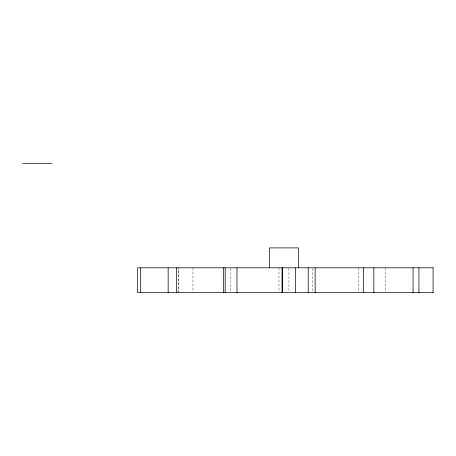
<?xml version="1.0" encoding="UTF-8"?>
<svg xmlns="http://www.w3.org/2000/svg" width="456" height="456" viewBox="0 0 456 456"><rect width="100%" height="100%" fill="white"/><g stroke="black" fill="none" stroke-linecap="round" stroke-linejoin="round"><path stroke-width="0.34" stroke-dasharray="2.28 1.71" d="M385.291 267.803L385.291 291.965M358.775 267.803L358.775 292.678M312.765 268.51L312.765 292.678M288.933 268.51L288.933 291.965M278.986 267.803L278.986 291.965M230.308 268.51L230.308 292.678M192.956 267.803L192.956 292.678M178.758 292.678L178.758 267.803L178.741 291.965"/><path stroke-width="0.68" d="M22.8 163.322L51.904 163.322M433.2 267.803L137.661 267.803L137.661 292.678L433.2 292.678M433.08 267.803L433.08 292.678M418.933 267.803L418.933 292.678M413.068 267.803L413.068 292.678M373.863 267.803L373.863 292.678M363.478 267.803L363.478 292.678M315.142 267.803L315.142 292.678M308.199 267.803L308.199 292.678M298.515 267.803L298.515 247.899L269.41 247.899L269.41 267.803M295.67 267.803L295.67 292.678M282.247 267.803L282.247 292.678M282.15 267.803L282.15 292.678M236.977 267.803L236.977 292.678M225.184 267.803L225.184 292.678M223.4 267.803L223.4 292.678M176.523 267.803L176.523 292.678M168.156 267.803L168.156 292.678M140.682 267.803L140.682 292.678"/></g></svg>
